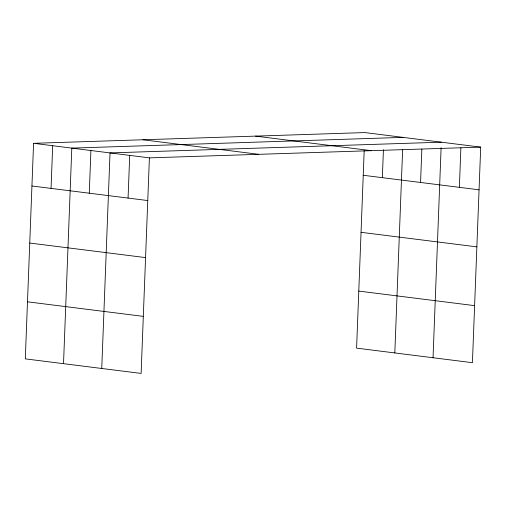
<?xml version="1.0" encoding="UTF-8"?>
<svg xmlns="http://www.w3.org/2000/svg" width="506" height="506" viewBox="0 0 506 506"><rect width="100%" height="100%" fill="white"/><g stroke="black" fill="none" stroke-linecap="round" stroke-linejoin="round"><path stroke-width="0.76" d="M33.579 143.312L25.3 358.868L141.123 373.422L149.403 157.866L33.579 143.312L364.877 132.578L480.7 147.132L472.421 362.688L356.597 348.134L364.193 150.427M51.049 188.396L52.694 145.709M63.522 363.669L71.801 148.113L403.099 137.385M89.271 193.203L90.909 150.516M101.744 368.469L110.023 152.913L441.321 142.186M128.069 198.08L129.713 155.393M382.353 177.669L383.421 149.725M394.819 352.941L402.624 149.801M420.568 182.47L421.852 149.099M433.041 357.742L441.112 147.619M459.372 187.346L460.89 147.765M149.403 157.866L480.7 147.132M255.549 136.12L371.372 150.674M142.907 139.77L258.73 154.324M363.238 175.266L479.062 189.82M31.941 185.999L147.758 200.553M361.05 232.311L476.867 246.871M29.746 243.044L145.57 257.598M358.792 291.089L474.609 305.643M27.488 301.816L143.312 316.376"/></g></svg>
